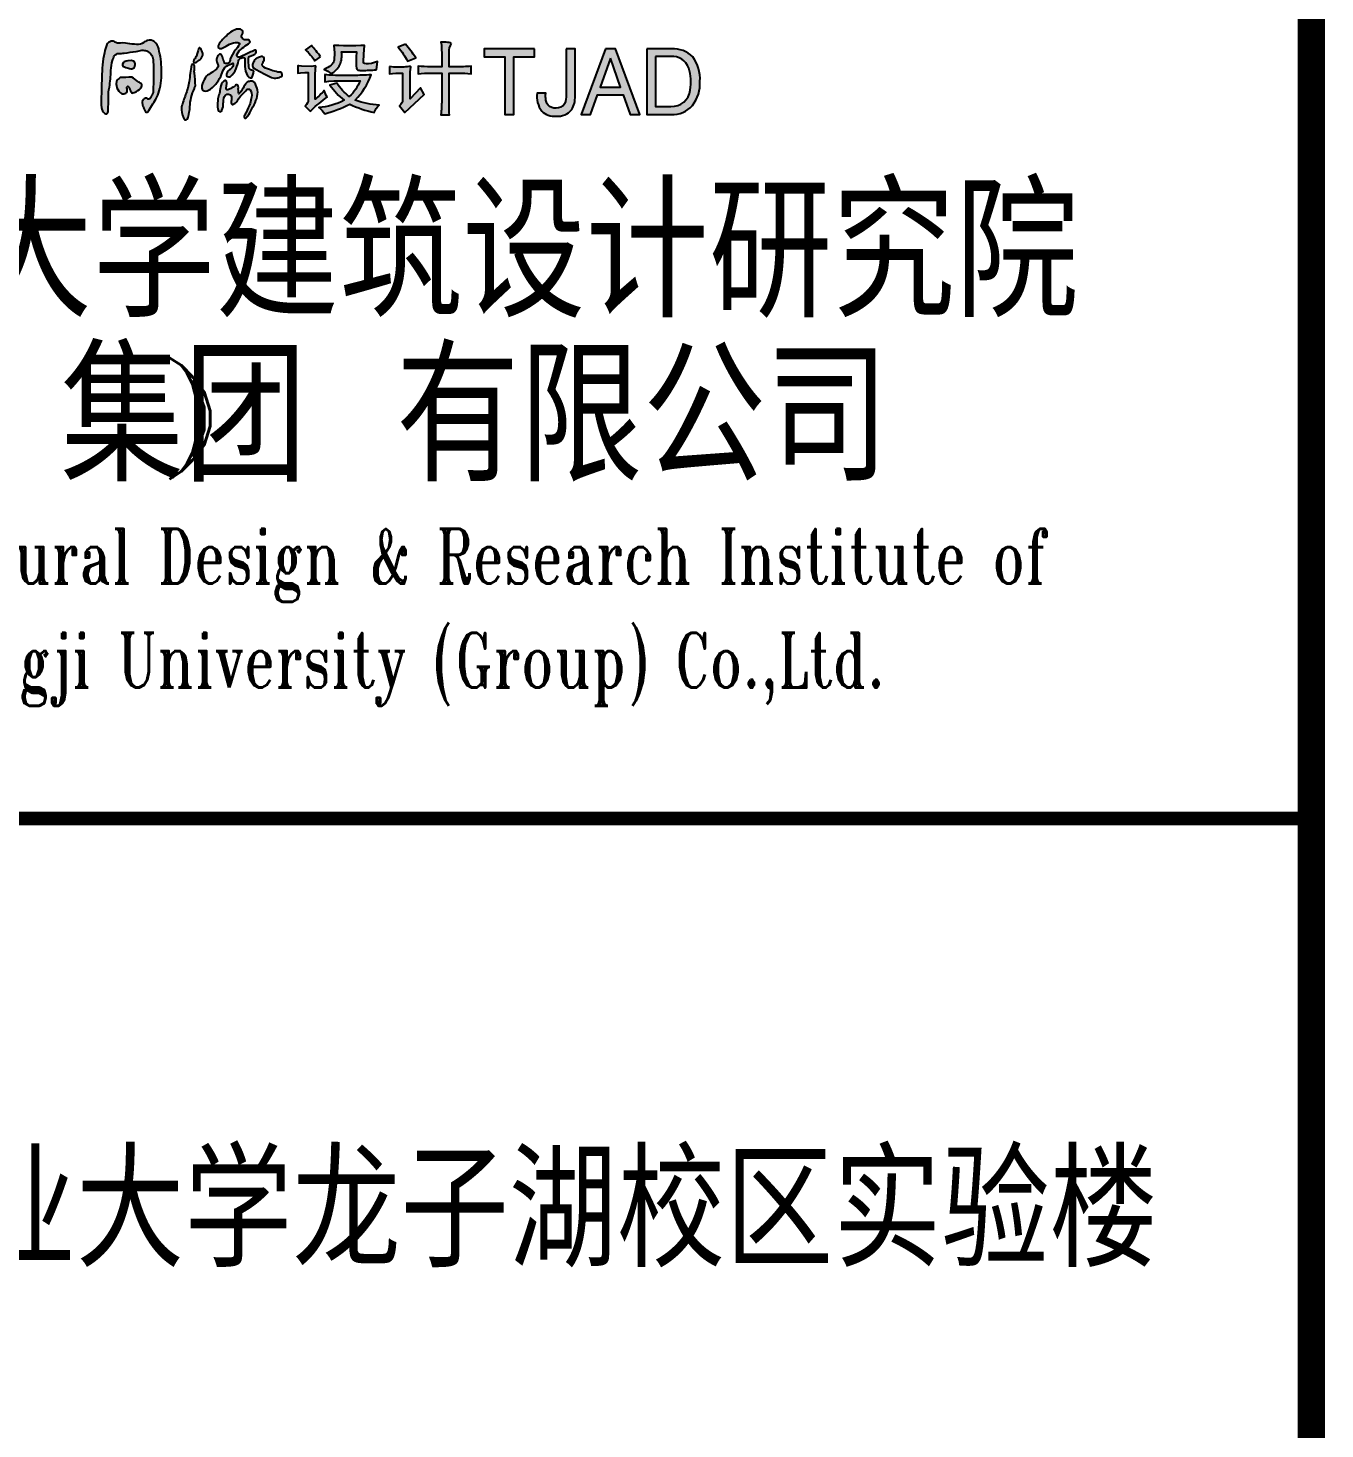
# Model space of a CAD drawing. Extents: x 190999 to 834799, y -200814 to 215286.
# Drawn here: x 659962 to 665659, y -67694 to -61543 of the extents above; entities that cross this region are included whole.
import ezdxf
from ezdxf.enums import TextEntityAlignment as Align

# ---------------------------------------------------------------- set-up
doc = ezdxf.new("R2010")
doc.units = 0
doc.header["$LTSCALE"] = 1000
doc.header["$MEASUREMENT"] = 0
doc.layers.add('图框', color=189, linetype='Continuous')
doc.styles.add('TKZ1_tjhts.shx', font='tjromant.shx', dxfattribs={"bigfont": 'tjhts.shx'})

# ---------------------------------------------------------------- blocks, each defined once
blk = doc.blocks.new('TJAD_TK_LOGO')
at = {"layer": '图框'}
h = blk.add_hatch(color=256, dxfattribs=at)
h.paths.add_polyline_path([(0.1087, -0.0549, 0.215782), (0.0955, -0.0527, 0.067417), (0.0878, -0.0572, -0.168397), (0.0723, -0.0608, -0.018722), (0.0557, -0.0587, 0.069135), (0.0371, -0.0584, -0.211583), (0.0322, -0.0571, 0.012327), (0.0271, -0.0542, 0.18165), (0.0227, -0.0546, 0.234564), (0.0145, -0.0607, 0.06939), (0.0092, -0.0773, 0.040114), (0.004, -0.1264, 0.00862), (0.0038, -0.1509, 0.034302), (0.0033, -0.1865, 0.240525), (0.0113, -0.1992, 0.151405), (0.014, -0.1995, 0.254247), (0.0165, -0.1924, 0.038225), (0.0174, -0.1663, -0.061608), (0.0194, -0.1463, 0.026815), (0.0223, -0.1127, -0.054652), (0.0257, -0.0929, -0.028262), (0.0289, -0.0835, -0.253686), (0.0385, -0.0789, 0.007206), (0.0489, -0.0782, -0.006599), (0.0729, -0.0746, 0.009999), (0.0841, -0.0723, -0.062381), (0.0934, -0.0735, -0.15567), (0.0993, -0.0771, -0.051163), (0.1052, -0.0853, -0.102101), (0.1065, -0.0911, -0.03095), (0.1072, -0.1291, 0.010088), (0.1069, -0.1503, -0.131285), (0.1038, -0.1627, -0.019629), (0.1006, -0.1683, -0.485137), (0.0962, -0.1696, 0.001583), (0.093, -0.1677, 0.165296), (0.0875, -0.1704, 0.24859), (0.0847, -0.1785, 0.066176), (0.0882, -0.1886, 0.038595), (0.0909, -0.1945, 0.378365), (0.0951, -0.1957, 0.077759), (0.1038, -0.1826, 0.016012), (0.1121, -0.17, 0.054651), (0.1183, -0.1552, 0.087206), (0.1231, -0.1116, 0.064902), (0.1173, -0.0684, 0.144064)])
h.paths.add_polyline_path([(0.0629, -0.0931), (0.0559, -0.0934), (0.0526, -0.0942), (0.0487, -0.0957), (0.0473, -0.0971), (0.0457, -0.0999, 0.333571), (0.0462, -0.1038, 0.045952), (0.0523, -0.1067, 0.064784), (0.0622, -0.1092, 0.210865), (0.0684, -0.1072, 0.127927), (0.0706, -0.102, 0.211886), (0.0696, -0.0958, 0.12013), (0.0674, -0.0941)], flags=17)
h.paths.add_polyline_path([(0.058, -0.146, -0.039434), (0.0609, -0.152, 0.054133), (0.0642, -0.1578, 0.123184), (0.0796, -0.1504, 0.140353), (0.0842, -0.1429, 0.284617), (0.0828, -0.1391, -0.012464), (0.0763, -0.135, 0.016141), (0.0639, -0.1258, -0.029736), (0.0406, -0.1269, -0.149024), (0.0367, -0.13, 0.190304), (0.0335, -0.134, 0.089845), (0.0332, -0.143, 0.171078), (0.0413, -0.1572, 0.249801), (0.0503, -0.1586, 0.378768), (0.055, -0.1529, 0.031236), (0.054, -0.1458), (0.0561, -0.1439)], flags=17)
h.paths.add_polyline_path([(0.1936, -0.0808, -0.130766), (0.1929, -0.0832, -0.049), (0.1889, -0.0904, 0.175351), (0.1867, -0.0955, 0.389375), (0.1886, -0.0971, 0.146359), (0.1966, -0.0935, 0.079034), (0.2024, -0.0886, 0.101244), (0.205, -0.0836, 0.132531), (0.2051, -0.0769, 0.067751), (0.2031, -0.0722, 0.050259), (0.1996, -0.0676, 0.454265), (0.198, -0.0678, 0.06765), (0.196, -0.0731, 0.007561)])
h.paths.add_polyline_path([(0.189, -0.104, 0.313541), (0.1862, -0.1002, 0.335576), (0.1832, -0.1018, 0.015792), (0.1784, -0.1349, -0.057755), (0.1712, -0.1608, 0.000363), (0.1628, -0.1859, 0.094511), (0.1671, -0.2072, 0.230423), (0.1705, -0.2113, 0.369117), (0.1764, -0.2058, 0.039319), (0.18, -0.1854, -0.109188), (0.1887, -0.1489, 0.00425), (0.1908, -0.1434, 0.032369), (0.1887, -0.118, -0.025515)])
h.paths.add_polyline_path([(0.251, -0.0452, 0.093827), (0.2363, -0.0633, 0.302072), (0.2373, -0.0679, 0.296548), (0.2444, -0.0681, 0.04254), (0.259, -0.0604, -0.129019), (0.2753, -0.0571, -0.117204), (0.2785, -0.0581, -0.328405), (0.2786, -0.0608, -0.051459), (0.2703, -0.0723, 0.085646), (0.2604, -0.09, 0.031903), (0.2597, -0.0932, -0.315533), (0.2562, -0.0979, -0.134544), (0.2509, -0.099, -0.408117), (0.2479, -0.0961, 0.035639), (0.2445, -0.0851, 0.084333), (0.2416, -0.0806, 0.358627), (0.239, -0.0802, 0.227473), (0.2329, -0.092, 0.148882), (0.235, -0.0994, -0.254787), (0.2358, -0.1059, -0.110418), (0.229, -0.1131, -0.032156), (0.2173, -0.1207, 0.122106), (0.2102, -0.1279, 0.074479), (0.2035, -0.1443, 0.233421), (0.2058, -0.152, 0.316166), (0.2167, -0.1523, 0.122903), (0.2315, -0.1397, 0.056501), (0.2413, -0.1246, -0.025506), (0.2474, -0.11, -0.174643), (0.2597, -0.1006, 0.004602), (0.2657, -0.0979, -0.251477), (0.2643, -0.107, -0.130218), (0.2586, -0.1116, 0.16089), (0.2539, -0.1165, 0.172735), (0.253, -0.123, 0.448793), (0.2607, -0.1246, 0.141971), (0.272, -0.1086, 0.057248), (0.2765, -0.0945, -0.334885), (0.2836, -0.0873, -0.076773), (0.2877, -0.0871, -0.545841), (0.2894, -0.0894, -0.008092), (0.2895, -0.1045, 0.139136), (0.2949, -0.1235, 0.144746), (0.301, -0.1277, 0.355116), (0.3041, -0.1263, 0.046986), (0.3064, -0.118, 0.052614), (0.3072, -0.1148, 0.237681), (0.3057, -0.1128, 0.025436), (0.3015, -0.1114, -0.354836), (0.298, -0.1075, -0.049448), (0.2968, -0.0935, -0.035628), (0.2969, -0.0883, -0.387964), (0.3001, -0.084, -0.009611), (0.3071, -0.0814, 0.187317), (0.3113, -0.0778, 0.232403), (0.3115, -0.0721, 0.143525), (0.3105, -0.0719, 0.022411), (0.2879, -0.0821, -0.00319), (0.2795, -0.086, -0.206179), (0.276, -0.0863, -0.165764), (0.2735, -0.0838, -0.217969), (0.274, -0.0802, -0.110096), (0.2841, -0.0684, -0.031862), (0.2964, -0.0594, 0.078929), (0.2994, -0.0567, 0.264707), (0.2996, -0.0548, 0.034215), (0.298, -0.0525, 0.174735), (0.2957, -0.0516, 0.001752), (0.2917, -0.0518, -0.177458), (0.2867, -0.0505, -0.140307), (0.2831, -0.0469, -0.275752), (0.2842, -0.0412, 0.167681), (0.2852, -0.035, 0.301407), (0.2787, -0.0302, 0.08311), (0.273, -0.0304, 0.130737)])
h.paths.add_polyline_path([(0.3265, -0.1185, 0.027579), (0.3434, -0.1267, 0.154526), (0.3537, -0.1275, 0.082415), (0.3631, -0.1246, 0.312986), (0.3634, -0.1187, 0.221824), (0.3602, -0.1161, 0.031656), (0.355, -0.1158, -0.00721), (0.3422, -0.1122, -0.071904), (0.3274, -0.106, -0.267193), (0.324, -0.1005, -0.023267), (0.3278, -0.0922, 0.395574), (0.3247, -0.0851, 0.188464), (0.3166, -0.0869, 0.051998), (0.3107, -0.0902, 0.108508), (0.3062, -0.0972, 0.200123), (0.3045, -0.1041, 0.191616), (0.3078, -0.1086, -0.01282)])
h.paths.add_polyline_path([(0.3061, -0.1345, 0.188222), (0.2987, -0.1344, 0.20573), (0.2909, -0.1393, 0.018376), (0.2852, -0.1492, -0.117409), (0.2773, -0.1592, -0.060927), (0.2765, -0.1465, 0.215117), (0.2745, -0.1419, 0.470033), (0.2699, -0.1433, -0.045545), (0.2616, -0.1486, -0.074224), (0.2553, -0.1514, -0.568137), (0.252, -0.1485, -0.07678), (0.2526, -0.1441, 0.100197), (0.2529, -0.1346, 0.387299), (0.2502, -0.1327, 0.118665), (0.2478, -0.1338, 0.185429), (0.2406, -0.1469, -0.018374), (0.2387, -0.1583, 0.026924), (0.2355, -0.1694, -0.013447), (0.2349, -0.18, 0.097057), (0.2361, -0.1921, 0.277047), (0.2398, -0.1951, 0.192921), (0.2429, -0.1932, 0.125735), (0.2464, -0.1796, -0.084178), (0.2486, -0.1648, -0.292454), (0.2566, -0.1598, -0.427415), (0.2627, -0.1662, -0.039723), (0.2621, -0.1773, 0.744354), (0.2674, -0.1794, 0.173973), (0.2753, -0.1721, -0.079593), (0.2831, -0.1615, 0.037997), (0.2923, -0.1518, -0.536451), (0.3002, -0.1519, -0.220641), (0.3027, -0.1657, -0.033334), (0.3, -0.1785, -0.02197), (0.2922, -0.1962, -0.036413), (0.288, -0.2042, 0.059035), (0.2879, -0.2046, 0.221247), (0.2894, -0.2077, 0.229092), (0.2907, -0.2079, 0.104052), (0.2938, -0.2056, 0.039622), (0.3034, -0.1893, 0.031663), (0.3116, -0.1728, 0.083922), (0.3151, -0.1559, 0.095464), (0.3114, -0.1418, 0.118136)])
h.paths.add_polyline_path([(0.4291, -0.0935), (0.4405, -0.0853, 0.028783), (0.4221, -0.0627), (0.4102, -0.0715, -0.06685)])
h.paths.add_polyline_path([(0.4215, -0.1047), (0.4022, -0.1042), (0.3969, -0.1036), (0.3948, -0.1036), (0.3948, -0.1181), (0.4007, -0.1176), (0.4092, -0.1169), (0.4158, -0.1168), (0.4158, -0.1709, -0.223037), (0.4102, -0.1829, -0.003297), (0.4095, -0.1842), (0.42, -0.1936, 0.201777), (0.4221, -0.1917, -0.033526), (0.4536, -0.1659, -0.02738), (0.4473, -0.1527, -0.067274), (0.4298, -0.1697, -0.004515), (0.43, -0.112, -0.051491), (0.4312, -0.1036)])
h.paths.add_polyline_path([(0.4681, -0.0776), (0.4676, -0.0915, -0.202539), (0.4614, -0.1024, -0.066868), (0.4473, -0.1105, -0.101276), (0.4613, -0.1193, 0.145344), (0.4788, -0.1017, 0.140249), (0.4824, -0.0753, -0.003162), (0.5118, -0.0753, -0.016144), (0.5113, -0.0906, 0.052901), (0.5122, -0.1087, 0.214665), (0.5146, -0.1118, 0.093296), (0.5153, -0.1118, 0.137117), (0.5238, -0.1126, 0.000424), (0.5373, -0.1123, 0.022294), (0.5517, -0.1112), (0.5538, -0.0948), (0.5502, -0.0961), (0.5458, -0.0974), (0.5419, -0.0985), (0.5363, -0.0994), (0.5323, -0.0995), (0.5266, -0.0985), (0.5261, -0.0963), (0.5266, -0.0805), (0.5279, -0.0627), (0.5208, -0.0631), (0.5109, -0.0633), (0.4981, -0.0633), (0.4859, -0.0633), (0.4771, -0.0632), (0.4669, -0.0627)])
h.paths.add_polyline_path([(0.5056, -0.1225, -0.002263), (0.4652, -0.1224, -0.028919), (0.4487, -0.1207), (0.4487, -0.1351), (0.4568, -0.134), (0.467, -0.1332, -0.001197), (0.5012, -0.1332, 0.000411), (0.5195, -0.1332, -0.117897), (0.4977, -0.1647, -0.081518), (0.4732, -0.1382), (0.4592, -0.142, 0.067412), (0.4873, -0.1722, -0.099344), (0.4368, -0.1867, -0.117302), (0.4487, -0.1993, 0.051291), (0.4985, -0.1798, 0.052048), (0.5475, -0.1968, -0.102524), (0.5573, -0.1817, -0.086164), (0.5097, -0.1716, 0.112398), (0.5412, -0.1212, -0.018709)])
h.paths.add_polyline_path([(0.6036, -0.1181), (0.6036, -0.1747, -0.094232), (0.598, -0.1829), (0.6085, -0.1968), (0.647, -0.1609), (0.64, -0.147), (0.619, -0.1691), (0.619, -0.1241, -0.058001), (0.6207, -0.1057, 0.319569), (0.6199, -0.1049, 0.045142), (0.6064, -0.1062, 0.020451), (0.5944, -0.1061, -0.034776), (0.5777, -0.1049), (0.5777, -0.1193, -0.030546)])
h.paths.add_polyline_path([(0.6099, -0.0601), (0.5952, -0.0664, -0.049542), (0.6141, -0.0941), (0.6302, -0.0872, 0.030356)])
h.paths.add_polyline_path([(0.6595, -0.1054, -0.019379), (0.6351, -0.1042), (0.6351, -0.1193, -0.02608), (0.6603, -0.1181), (0.682, -0.1181), (0.682, -0.1729, -0.021278), (0.6806, -0.2012), (0.6974, -0.2012, -0.017067), (0.6967, -0.1716), (0.6967, -0.1181), (0.7148, -0.1181, -0.024313), (0.7409, -0.1193), (0.7409, -0.1042, -0.018656), (0.7103, -0.1055), (0.6967, -0.1055), (0.6967, -0.0765, -0.143011), (0.7016, -0.0589, 0.162811), (0.697, -0.0572, 0.035376), (0.6847, -0.0564, 0.004148), (0.6806, -0.0564, -0.046173), (0.6819, -0.0675, -0.00345), (0.682, -0.1055, -0.001359)])
h.paths.add_polyline_path([(0.7665, -0.0695), (0.7665, -0.0854), (0.8078, -0.0854), (0.8078, -0.2004), (0.8257, -0.2004), (0.8257, -0.0854), (0.867, -0.0854), (0.867, -0.0695)])
h.paths.add_polyline_path([(0.9301, -0.1569, -0.040499), (0.9291, -0.1744, -0.3078), (0.915, -0.1875, -0.189438), (0.8973, -0.1845, -0.186489), (0.89, -0.1721, -0.07743), (0.8894, -0.158), (0.8723, -0.158, 0.198241), (0.8816, -0.1938, 0.214326), (0.9098, -0.2039, 0.249549), (0.9415, -0.1907, 0.135294), (0.948, -0.1641), (0.948, -0.0695), (0.9301, -0.0695)])
h.paths.add_polyline_path([(1.0285, -0.0695), (1.0088, -0.0695), (0.9602, -0.2004), (0.9786, -0.2004), (0.9926, -0.1613), (1.0441, -0.1613), (1.0579, -0.2004), (1.0772, -0.2004)])
h.paths.add_polyline_path([(1.0186, -0.0882), (1.0389, -0.146), (0.9981, -0.146)], flags=16)
h.paths.add_polyline_path([(1.0908, -0.0695), (1.0908, -0.2004), (1.1399, -0.2004, 0.229129), (1.182, -0.1827, 0.179316), (1.1971, -0.1343, 0.181564), (1.1826, -0.0858, 0.220204), (1.1406, -0.0695)])
h.paths.add_polyline_path([(1.1086, -0.0846), (1.1391, -0.0846, -0.337188), (1.1746, -0.1078, -0.124189), (1.1773, -0.1517, -0.40123), (1.1391, -0.1844), (1.1086, -0.1844)], flags=16)
for points in [[(0.0841, -0.0723, -0.064608), (0.0938, -0.0736, -0.148081), (0.0993, -0.0771, -0.051163), (0.1052, -0.0853, -0.102101), (0.1065, -0.0911, -0.03095), (0.1072, -0.1291, 0.010316), (0.1069, -0.1508, -0.114991), (0.1044, -0.1617, -0.026322), (0.0999, -0.1693, -0.36855), (0.0962, -0.1696, 0.001583), (0.093, -0.1677, 0.165296), (0.0875, -0.1704, 0.284311), (0.085, -0.1796, 0.058684), (0.0882, -0.1886, 0.035482), (0.0906, -0.194, 0.42388), (0.0951, -0.1957, 0.077759), (0.1038, -0.1826, 0.016012), (0.1121, -0.17, 0.060529), (0.1188, -0.1536, 0.083781), (0.1231, -0.1116, 0.063229), (0.1176, -0.0695, 0.154163), (0.1087, -0.0549, 0.215782), (0.0955, -0.0527, 0.067417), (0.0878, -0.0572, -0.15511), (0.0736, -0.0609, -0.020128), (0.0557, -0.0587, 0.069135), (0.0371, -0.0584, -0.152007), (0.0334, -0.0579, 0.015393), (0.0271, -0.0542, 0.18165), (0.0227, -0.0546, 0.24442), (0.0143, -0.0611, 0.067673), (0.0092, -0.0773, 0.040114), (0.004, -0.1264, 0.00862), (0.0038, -0.1509, 0.034302), (0.0033, -0.1865, 0.219688), (0.0102, -0.1985, 0.224662), (0.014, -0.1995, 0.254247), (0.0165, -0.1924, 0.038225), (0.0174, -0.1663, -0.061608), (0.0194, -0.1463, 0.026815), (0.0223, -0.1127, -0.054652), (0.0257, -0.0929, -0.028262), (0.0289, -0.0835, -0.253686), (0.0385, -0.0789, 0.007206), (0.0489, -0.0782, -0.006599), (0.0729, -0.0746, 0.009999)], [(0.273, -0.0304, 0.130737), (0.251, -0.0452, 0.088699), (0.2369, -0.0622, 0.387064), (0.2373, -0.0679, 0.296548), (0.2444, -0.0681, 0.04254), (0.259, -0.0604, -0.129019), (0.2753, -0.0571, -0.117204), (0.2785, -0.0581, -0.328405), (0.2786, -0.0608, -0.051459), (0.2703, -0.0723, 0.085646), (0.2604, -0.09, 0.042347), (0.2595, -0.0943, -0.257362), (0.2562, -0.0979, -0.134544), (0.2509, -0.099, -0.408117), (0.2479, -0.0961, 0.033303), (0.2447, -0.0858, 0.096312), (0.2416, -0.0806, 0.428215), (0.2386, -0.0805, 0.197066), (0.233, -0.0907, 0.173607), (0.235, -0.0994, -0.254787), (0.2358, -0.1059, -0.110418), (0.229, -0.1131, -0.032156), (0.2173, -0.1207, 0.123756), (0.2101, -0.1281, 0.067355), (0.2039, -0.1428, 0.278531), (0.2058, -0.152, 0.316166), (0.2167, -0.1523, 0.122903), (0.2315, -0.1397, 0.056501), (0.2413, -0.1246, -0.025506), (0.2474, -0.11, -0.174643), (0.2597, -0.1006, 0.004602), (0.2657, -0.0979, -0.251477), (0.2643, -0.107, -0.130218), (0.2586, -0.1116, 0.16089), (0.2539, -0.1165, 0.172735), (0.253, -0.123, 0.448793), (0.2607, -0.1246, 0.141971), (0.272, -0.1086, 0.060529), (0.2766, -0.0936, -0.306995), (0.2836, -0.0873, -0.076773), (0.2877, -0.0871, -0.332365), (0.2894, -0.0882, -0.00874), (0.2895, -0.1045, 0.139136), (0.2949, -0.1235, 0.144746), (0.301, -0.1277, 0.411443), (0.3043, -0.1258, 0.044065), (0.3064, -0.118, 0.052614), (0.3072, -0.1148, 0.288852), (0.3052, -0.1126, 0.027434), (0.3007, -0.1112, -0.22073), (0.2982, -0.1087, -0.053716), (0.2968, -0.0935, -0.048058), (0.2971, -0.0866, -0.264203), (0.3001, -0.084, -0.009366), (0.3069, -0.0815, 0.189138), (0.3112, -0.0779, 0.23794), (0.3115, -0.0721, 0.298753), (0.3095, -0.0723, 0.021447), (0.2879, -0.0821, -0.00319), (0.2795, -0.086, -0.206179), (0.276, -0.0863, -0.165764), (0.2735, -0.0838, -0.217969), (0.274, -0.0802, -0.110096), (0.2841, -0.0684, -0.031862), (0.2964, -0.0594, 0.078929), (0.2994, -0.0567, 0.347861), (0.2993, -0.0542, 0.026782), (0.298, -0.0525, 0.206765), (0.2952, -0.0516, 0.001894), (0.291, -0.0518, -0.151169), (0.2867, -0.0505, -0.140307), (0.2831, -0.0469, -0.275752), (0.2842, -0.0412, 0.167681), (0.2852, -0.035, 0.301407), (0.2787, -0.0302, 0.08311)], [(0.5517, -0.1112), (0.5538, -0.0948), (0.5502, -0.0961), (0.5458, -0.0974), (0.5419, -0.0985), (0.5363, -0.0994), (0.5323, -0.0995), (0.5283, -0.0988), (0.5265, -0.0979), (0.5263, -0.0971), (0.5261, -0.0954), (0.5266, -0.0805), (0.5279, -0.0627), (0.5208, -0.0631), (0.5109, -0.0633), (0.4981, -0.0633), (0.4859, -0.0633), (0.4771, -0.0632), (0.4669, -0.0627), (0.4681, -0.0776), (0.4676, -0.0915, -0.202539), (0.4614, -0.1024, -0.066868), (0.4473, -0.1105, -0.101276), (0.4613, -0.1193, 0.145344), (0.4788, -0.1017, 0.140249), (0.4824, -0.0753, -0.003162), (0.5118, -0.0753), (0.5118, -0.0753, -0.016144), (0.5113, -0.0906, 0.050777), (0.5121, -0.108, 0.255064), (0.5146, -0.1118, 0.093296), (0.5153, -0.1118, 0.137117), (0.5238, -0.1126, 0.000424), (0.5373, -0.1123, 0.022294)], [(0.9301, -0.0695), (0.9301, -0.1569, -0.040499), (0.9291, -0.1744, -0.3078), (0.915, -0.1875, -0.189438), (0.8973, -0.1845, -0.186489), (0.89, -0.1721, -0.07743), (0.8894, -0.158), (0.8723, -0.158, 0.198241), (0.8816, -0.1938, 0.214326), (0.9098, -0.2039, 0.249549), (0.9415, -0.1907, 0.135294), (0.948, -0.1641), (0.948, -0.0695)], [(1.0908, -0.0695), (1.0908, -0.2004), (1.1399, -0.2004, 0.229129), (1.182, -0.1827, 0.179316), (1.1971, -0.1343, 0.181564), (1.1826, -0.0858, 0.220204), (1.1406, -0.0695)], [(0.5777, -0.1049), (0.5777, -0.1193, -0.030546), (0.6036, -0.1181), (0.6036, -0.1747, -0.094232), (0.598, -0.1829), (0.6085, -0.1968), (0.647, -0.1609), (0.64, -0.147), (0.619, -0.1691), (0.619, -0.1241, -0.055814), (0.6205, -0.1063, 0.652499), (0.6196, -0.1049, 0.044194), (0.6064, -0.1062, 0.020451), (0.5944, -0.1061, -0.034776)], [(1.1086, -0.0846), (1.1086, -0.1844), (1.1391, -0.1844, 0.40123), (1.1773, -0.1517, 0.124189), (1.1746, -0.1078, 0.337188), (1.1391, -0.0846)]]:
    blk.add_lwpolyline(points, format="xyb", close=True, dxfattribs=at)
for points in [[(0.1979, -0.068, 0.064778), (0.196, -0.0731, 0.007561), (0.1936, -0.0808, -0.130766), (0.1929, -0.0832, -0.049), (0.1889, -0.0904, 0.145283), (0.1868, -0.0946, 0.551757), (0.1886, -0.0971, 0.146359), (0.1966, -0.0935, 0.079034), (0.2024, -0.0886, 0.101244), (0.205, -0.0836, 0.132531), (0.2051, -0.0769, 0.09128), (0.2022, -0.0707, 0.033188), (0.1998, -0.0677, 0.58845), (0.1979, -0.068, 1.283189)], [(0.4405, -0.0853, 0.028783), (0.4221, -0.0627), (0.4102, -0.0715, -0.06685), (0.4291, -0.0935), (0.4405, -0.0853)], [(0.6099, -0.0601), (0.5952, -0.0664, -0.049542), (0.6141, -0.0941), (0.6302, -0.0872, 0.030356), (0.6099, -0.0601, -0.367543)], [(0.7016, -0.0589, 0.162811), (0.697, -0.0572, 0.035376), (0.6847, -0.0564, 0.004148), (0.6806, -0.0564, -0.046173), (0.6819, -0.0675, -0.00345), (0.682, -0.1055, -0.001359), (0.6595, -0.1054, -0.019379), (0.6351, -0.1042), (0.6351, -0.1193, -0.02608), (0.6603, -0.1181), (0.682, -0.1181), (0.682, -0.1729, -0.021278), (0.6806, -0.2012), (0.6974, -0.2012, -0.017067), (0.6967, -0.1716), (0.6967, -0.1181), (0.7151, -0.1181, -0.024106), (0.7409, -0.1193), (0.7409, -0.1042, -0.018656), (0.7103, -0.1055), (0.6967, -0.1055), (0.6967, -0.0765, -0.143011), (0.7016, -0.0589, -0.556347)], [(0.0674, -0.0941), (0.0629, -0.0931), (0.0559, -0.0934), (0.0526, -0.0942), (0.0487, -0.0957), (0.0473, -0.0971), (0.0457, -0.0999), (0.0457, -0.0999, 0.333571), (0.0462, -0.1038, 0.045952), (0.0523, -0.1067, 0.064784), (0.0622, -0.1092, 0.210865), (0.0684, -0.1072, 0.127927), (0.0706, -0.102, 0.211886), (0.0696, -0.0958, 0.12013), (0.0674, -0.0941, 0.205248)], [(0.1832, -0.1018, 0.015792), (0.1784, -0.1349, -0.057755), (0.1712, -0.1608, 0.000363), (0.1628, -0.1859, 0.094511), (0.1671, -0.2072, 0.230423), (0.1705, -0.2113, 0.369117), (0.1764, -0.2058, 0.039319), (0.18, -0.1854, -0.109188), (0.1887, -0.1489, 0.00425), (0.1908, -0.1434, 0.032369), (0.1887, -0.118, -0.024093), (0.189, -0.1048, 0.365167), (0.1862, -0.1002, 0.335576), (0.1832, -0.1018, -4.82272)], [(0.324, -0.1005, -0.023267), (0.3278, -0.0922, 0.395574), (0.3247, -0.0851, 0.188464), (0.3166, -0.0869, 0.051998), (0.3107, -0.0902, 0.108508), (0.3062, -0.0972, 0.200123), (0.3045, -0.1041, 0.239968), (0.3091, -0.1093, -0.011966), (0.3265, -0.1185, 0.026796), (0.3429, -0.1265, 0.16248), (0.3537, -0.1275, 0.082415), (0.3631, -0.1246, 0.312986), (0.3634, -0.1187, 0.221824), (0.3602, -0.1161, 0.031656), (0.355, -0.1158, -0.00721), (0.3422, -0.1122, -0.071904), (0.3274, -0.106, -0.267193), (0.324, -0.1005, -1.034673)], [(0.4312, -0.1036), (0.4215, -0.1047), (0.4022, -0.1042), (0.3969, -0.1036), (0.3948, -0.1036), (0.3948, -0.1036), (0.3948, -0.1181), (0.4007, -0.1176), (0.4092, -0.1169), (0.4158, -0.1168), (0.4158, -0.171, -0.221898), (0.4102, -0.1829, -0.003297), (0.4095, -0.1842), (0.42, -0.1936, 0.201777), (0.4221, -0.1917, -0.033526), (0.4536, -0.1659, -0.02738), (0.4473, -0.1527, -0.067274), (0.4298, -0.1697, -0.004515), (0.43, -0.112, -0.051491), (0.4312, -0.1036, 1.276431)], [(0.0406, -0.1269), (0.0406, -0.1269, -0.149024), (0.0367, -0.13, 0.190304), (0.0335, -0.134, 0.089845), (0.0332, -0.143, 0.171078), (0.0413, -0.1572, 0.249801), (0.0503, -0.1586, 0.403637), (0.0549, -0.1524, 0.029133), (0.054, -0.1458), (0.0561, -0.1439), (0.058, -0.146, -0.039434), (0.0609, -0.152, 0.054133), (0.0642, -0.1578, 0.123184), (0.0796, -0.1504, 0.129726), (0.084, -0.1436, 0.403849), (0.0819, -0.1386, -0.010847), (0.0763, -0.135, 0.016141), (0.0639, -0.1258, -0.029736), (0.0406, -0.1269, 49.864195)], [(0.2478, -0.1338, 0.185682), (0.2406, -0.1469, -0.018341), (0.2387, -0.1583, 0.026924), (0.2355, -0.1694, -0.013447), (0.2349, -0.18, 0.093363), (0.236, -0.1917, 0.304335), (0.2398, -0.1951, 0.291554), (0.2438, -0.1916, 0.117574), (0.2464, -0.1787, -0.079063), (0.2486, -0.1648, -0.300592), (0.2569, -0.1598, -0.368552), (0.2626, -0.1652, -0.043209), (0.2621, -0.1773, 0.744354), (0.2674, -0.1794, 0.177438), (0.2754, -0.1719, -0.078291), (0.2831, -0.1615, 0.039946), (0.2927, -0.1512, -0.451499), (0.2998, -0.1514, -0.230308), (0.3027, -0.1657, -0.033334), (0.3, -0.1785, -0.02197), (0.2922, -0.1962, -0.034481), (0.2883, -0.2038, 0.327695), (0.2882, -0.2061, 0.128468), (0.2894, -0.2077, 0.229092), (0.2907, -0.2079, 0.151567), (0.2948, -0.2041, 0.035943), (0.3034, -0.1893, 0.031663), (0.3116, -0.1728, 0.083922), (0.3151, -0.1559, 0.095464), (0.3114, -0.1418, 0.118136), (0.3061, -0.1345, 0.188222), (0.2987, -0.1344, 0.20573), (0.2909, -0.1393, 0.021251), (0.2844, -0.1508, -0.101043), (0.2773, -0.1592, -0.060927), (0.2765, -0.1465, 0.215117), (0.2745, -0.1419, 0.470033), (0.2699, -0.1433, -0.045545), (0.2616, -0.1486, -0.074224), (0.2553, -0.1514, -0.417651), (0.2521, -0.1497, -0.097649), (0.2526, -0.1441, 0.097114), (0.253, -0.1349, 0.421439), (0.2502, -0.1327, 0.118665), (0.2478, -0.1338, 0.480434)], [(0.4487, -0.1206), (0.4487, -0.1351), (0.4568, -0.134), (0.467, -0.1332, -0.001197), (0.5012, -0.1332, 0.000411), (0.5195, -0.1332, -0.117897), (0.4977, -0.1647, -0.081518), (0.4732, -0.1382), (0.4592, -0.142, 0.067412), (0.4873, -0.1722, -0.099344), (0.4368, -0.1867, -0.117302), (0.4487, -0.1993, 0.051291), (0.4985, -0.1798, 0.052048), (0.5475, -0.1968, -0.102524), (0.5573, -0.1817, -0.086164), (0.5097, -0.1716, 0.112398), (0.5412, -0.1212, -0.018709), (0.5056, -0.1225, -0.002263), (0.4652, -0.1224, -0.029288), (0.4485, -0.1206, -12.247816)]]:
    blk.add_lwpolyline(points, format="xyb", dxfattribs=at)
for points in [[(0.867, -0.0695), (0.7665, -0.0695), (0.7665, -0.0854), (0.8078, -0.0854), (0.8078, -0.2004), (0.8257, -0.2004), (0.8257, -0.0854), (0.867, -0.0854)], [(1.0088, -0.0695), (0.9602, -0.2004), (0.9786, -0.2004), (0.9926, -0.1613), (1.0441, -0.1613), (1.0579, -0.2004), (1.0772, -0.2004), (1.0285, -0.0695)], [(1.0186, -0.0882), (0.9981, -0.146), (1.0389, -0.146)]]:
    blk.add_lwpolyline(points, close=True, dxfattribs=at)
at = {"layer": '图框', "style": 'TKZ1_tjhts.shx'}
for s, height, p in [('同济大学建筑设计研究院', 0.258835, (0.6, -0.4754)), (' 集团 有限公司', 0.25884, (0.6594, -0.8031))]:
    blk.add_text(s, height=height, dxfattribs=at).set_placement(p, align=Align.MIDDLE_CENTER)
at = {"layer": '图框', "style": 'TKZ1_tjhts.shx', "width": 1.7}
blk.add_text('(  )', height=0.15893, dxfattribs=at).set_placement((-0.44, -0.8747))
at = {"layer": '图框', "style": 'TKZ1_tjhts.shx', "width": 0.7}
for s, p in [('Architectural Design & Research Institute of', (0.6, -1.0814)), ('Tongji University (Group) Co.,Ltd.', (0.6, -1.2887))]:
    blk.add_text(s, height=0.108983, dxfattribs=at).set_placement(p, align=Align.MIDDLE_CENTER)
blk = doc.blocks.new('TJAD_TK_A0')
at = {"layer": '图框', "const_width": 1.2}
blk.add_lwpolyline([(2152, -431.703), (2152, 389.297), (998, 389.297), (998, -431.703)], close=True, dxfattribs=at)
at = {"layer": '图框', "const_width": 0.6}
blk.add_lwpolyline([(2072, -127.703), (2152, -127.703)], dxfattribs=at)
at = {"color": 1, "xscale": 22.02171320475958, "yscale": 22.02171320475958, "zscale": 22.02171320475958}
blk.add_blockref('TJAD_TK_LOGO', (2098.787, -92.377), dxfattribs=at)
at = {"layer": '图框', "color": 3, "style": 'TKZ1_tjhts.shx'}
blk.add_text('河南农业大学龙子湖校区实验楼', height=5, dxfattribs=at).set_placement((2112, -144.91), align=Align.MIDDLE_CENTER)

msp = doc.modelspace()

# ---------------------------------------------------------------- block references
at = {"layer": '图框', "xscale": 100, "yscale": 100, "zscale": 100}
msp.add_blockref('TJAD_TK_A0', (450398.6, -52243.2), dxfattribs=at)

doc.saveas('drawing.dxf')
